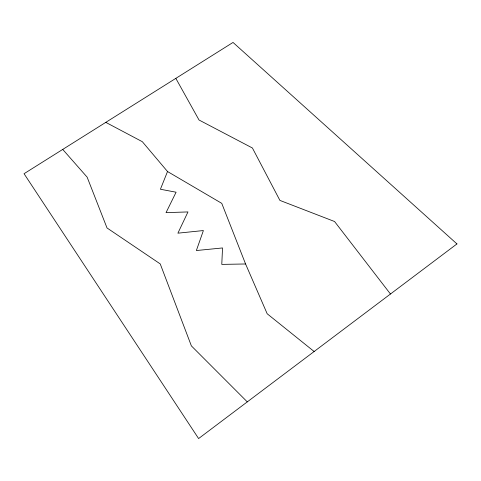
<?xml version="1.0" encoding="UTF-8"?>
<svg xmlns="http://www.w3.org/2000/svg" width="481" height="481" viewBox="0 0 481 481"><rect width="100%" height="100%" fill="white"/><g stroke="black" fill="none" stroke-linecap="round" stroke-linejoin="round"><path stroke-width="0.72" d="M105.79 122.366L142.334 141.703L167.52 171.525L160.413 189.249L176.088 192.214L166.041 212.638L187.975 211.929L177.898 233.177L203.391 230.555L196.368 250.535L222.529 247.949L221.783 264.388L245.575 263.979L267.177 313.762L314.141 351.515M167.52 171.525L221.759 203.349L245.575 263.979M247.288 401.882L191.372 345.881L160.233 263.913L107.016 227.952L87.133 177.146L62.728 149.417M390.464 294.011L334.572 221.519L279.918 200.409L252.417 148.004L199.026 120.003L175.83 78.373M456.95 243.921L198.605 438.558L24.05 173.713L233.026 42.442L456.95 243.921"/></g></svg>
